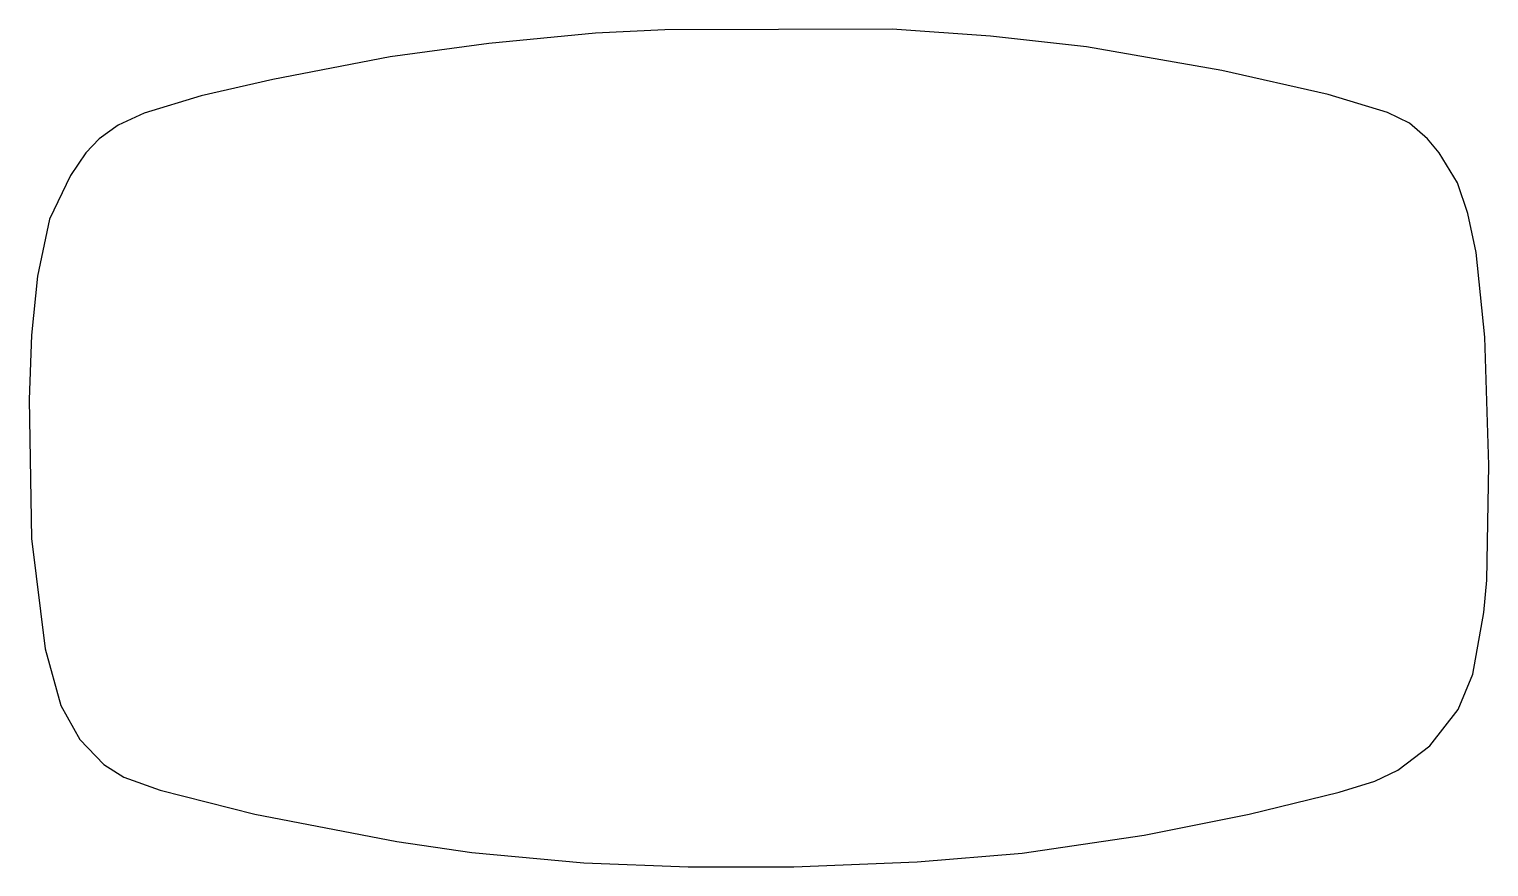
# Model space of a CAD drawing. Header units: millimetres. Extents: x -24.4 to 24.4, y -14 to 14.
import ezdxf

# ---------------------------------------------------------------- set-up
doc = ezdxf.new("R2010")
doc.units = ezdxf.units.MM

msp = doc.modelspace()

# ---------------------------------------------------------------- linework, layer by layer
msp.add_lwpolyline([(23.347, 8.846), (22.728, 9.838), (22.338, 10.31), (21.736, 10.831), (21.003, 11.189), (19.018, 11.791), (15.47, 12.589), (10.945, 13.386), (7.739, 13.744), (4.451, 13.972), (-3.149, 13.956), (-5.46, 13.842), (-9.025, 13.5), (-12.329, 13.045), (-16.251, 12.296), (-18.643, 11.743), (-20.548, 11.173), (-21.41, 10.766), (-22.045, 10.31), (-22.501, 9.838), (-23.005, 9.09), (-23.705, 7.625), (-24.112, 5.721), (-24.307, 3.751), (-24.389, 1.603), (-24.307, -3.035), (-23.851, -6.73), (-23.331, -8.618), (-22.696, -9.757), (-21.898, -10.587), (-21.231, -11.01), (-20.01, -11.45), (-16.853, -12.247), (-12.101, -13.159), (-9.594, -13.533), (-5.851, -13.875), (-2.368, -14.005), (1.164, -14.005), (5.281, -13.842), (8.797, -13.549), (12.866, -12.947), (16.381, -12.247), (19.392, -11.515), (20.58, -11.14), (21.345, -10.782), (22.419, -9.969), (23.363, -8.748), (23.851, -7.576), (24.226, -5.509), (24.323, -4.435), (24.389, -0.594), (24.258, 3.686), (23.965, 6.518), (23.689, 7.82)], close=True)

doc.saveas('drawing.dxf')
